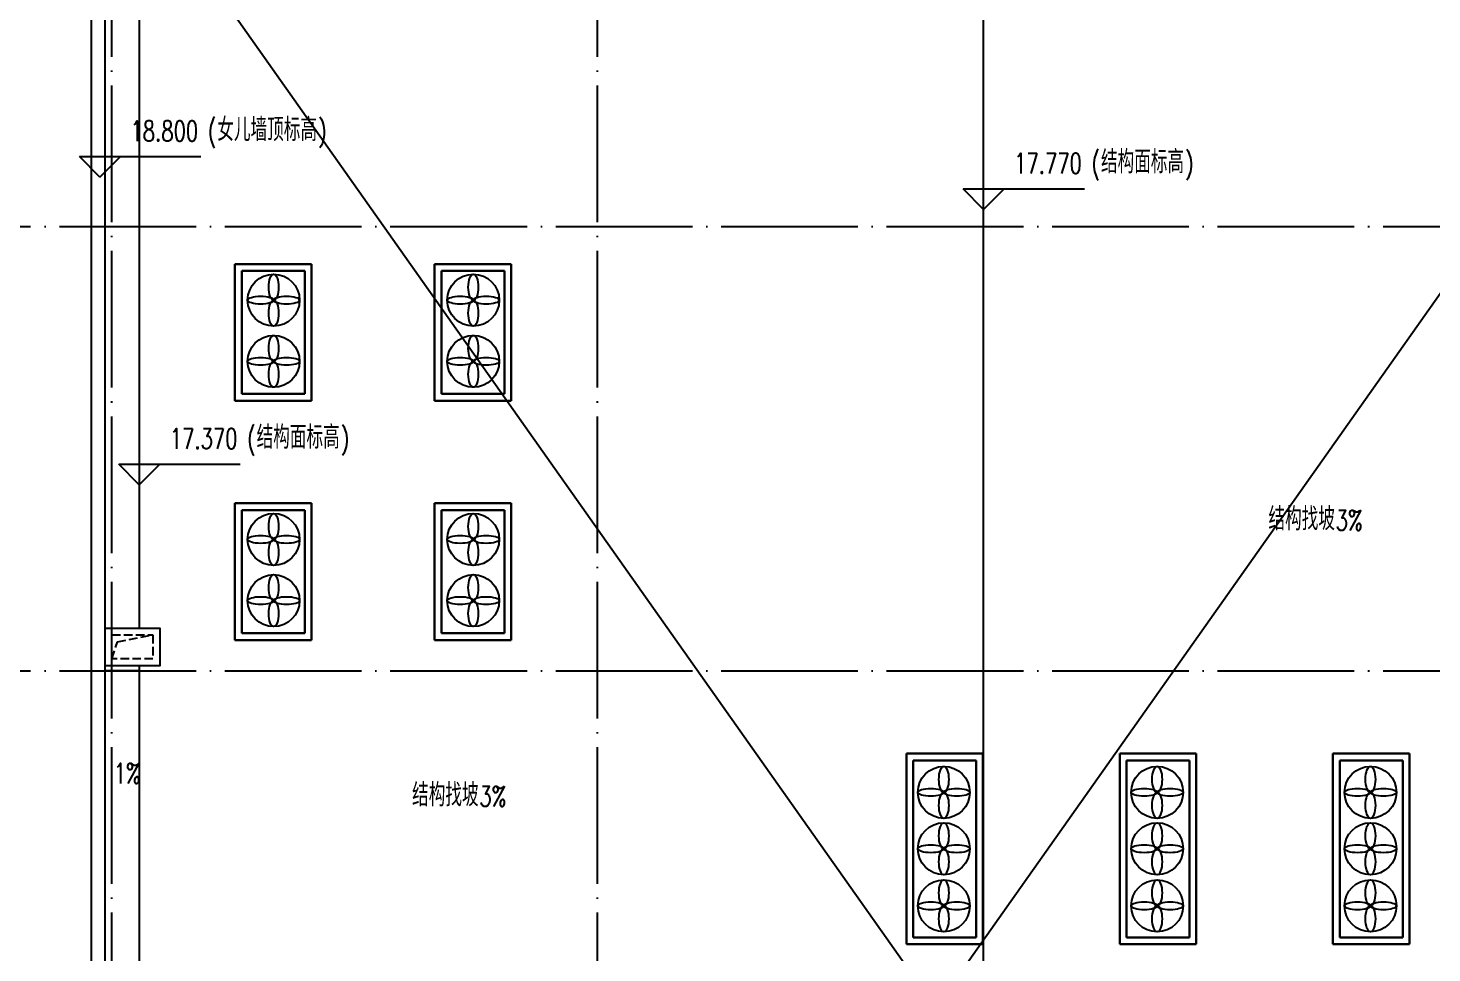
# Model space of a CAD drawing. Extents: x -93062 to 326984, y -142534 to 91021.
# Drawn here: x 201895 to 222428, y 49745 to 63274 of the extents above; entities that cross this region are included whole.
import ezdxf

# ---------------------------------------------------------------- set-up
doc = ezdxf.new("R2010")
doc.units = 0
doc.header["$LTSCALE"] = 1000
doc.header["$MEASUREMENT"] = 0
doc.linetypes.add('DASH', pattern=[0.35, 0.25, -0.1])
doc.linetypes.add('DOTE', pattern=[2.42, 2, -0.2, 0.02, -0.2])
for name, color, linetype in [('-人员定位', 6, 'Continuous'), ('DIM_ELEV', 8, 'Continuous'), ('DIM_SYMB', 8, 'Continuous'), ('DOTE', 8, 'DOTE'), ('EQUIPMENT', 8, 'Continuous'), ('GROUND', 8, 'Continuous'), ('HOLE', 8, 'Continuous'), ('PUB_TEXT', 8, 'Continuous'), ('WALL-PARAPET', 8, 'Continuous')]:
    doc.layers.add(name, color=color, linetype=linetype)
doc.styles.add('_TCH_DIM', font='SIMPLEX', dxfattribs={"bigfont": 'GBCBIG'})

# ---------------------------------------------------------------- blocks, each defined once
blk = doc.blocks.new('A$C490F30F2')
at = {"layer": 'EQUIPMENT', "lineweight": 30}
for p, q in [((1800, -21550), (2920, -21550)), ((1800, -23550), (1800, -21550)), ((2920, -21550), (2920, -23550)), ((4720, -21550), (5840, -21550)), ((4720, -23550), (4720, -21550)), ((5840, -21550), (5840, -23550)), ((1900, -21650), (2820, -21650)), ((1900, -23450), (1900, -21650)), ((2820, -21650), (2820, -23450)), ((4820, -21650), (5740, -21650)), ((4820, -23450), (4820, -21650)), ((5740, -21650), (5740, -23450)), ((2920, -23550), (1800, -23550)), ((2820, -23450), (1900, -23450)), ((5840, -23550), (4720, -23550)), ((5740, -23450), (4820, -23450)), ((1800, -25050), (2920, -25050)), ((1800, -27050), (1800, -25050)), ((2920, -25050), (2920, -27050)), ((4720, -25050), (5840, -25050)), ((4720, -27050), (4720, -25050)), ((5840, -25050), (5840, -27050)), ((1900, -25150), (2820, -25150)), ((1900, -26950), (1900, -25150)), ((2820, -25150), (2820, -26950)), ((4820, -25150), (5740, -25150)), ((4820, -26950), (4820, -25150)), ((5740, -25150), (5740, -26950)), ((2920, -27050), (1800, -27050)), ((2820, -26950), (1900, -26950)), ((5840, -27050), (4720, -27050)), ((5740, -26950), (4820, -26950)), ((11620, -28710), (12740, -28710)), ((11620, -31500), (11620, -28710)), ((12740, -28710), (12740, -31500)), ((14740, -28710), (15860, -28710)), ((14740, -31500), (14740, -28710)), ((15860, -28710), (15860, -31500)), ((17860, -28710), (18980, -28710)), ((17860, -31500), (17860, -28710)), ((18980, -28710), (18980, -31500)), ((11720, -28810), (12640, -28810)), ((11720, -31400), (11720, -28810)), ((12640, -28810), (12640, -31400)), ((14840, -28810), (15760, -28810)), ((14840, -31400), (14840, -28810)), ((15760, -28810), (15760, -31400)), ((17960, -28810), (18880, -28810)), ((17960, -31400), (17960, -28810)), ((18880, -28810), (18880, -31400)), ((12640, -31400), (11720, -31400)), ((15760, -31400), (14840, -31400)), ((18880, -31400), (17960, -31400)), ((12740, -31500), (11620, -31500)), ((15860, -31500), (14740, -31500)), ((18980, -31500), (17860, -31500))]:
    blk.add_line(p, q, dxfattribs=at)
at = {"layer": 'EQUIPMENT'}
for p, q in [((1900, -21650), (2820, -21650)), ((1900, -23450), (1900, -21650)), ((2820, -23450), (2820, -21650)), ((2820, -21650), (2820, -23450)), ((4820, -21650), (5740, -21650)), ((4820, -23450), (4820, -21650)), ((5740, -23450), (5740, -21650)), ((5740, -21650), (5740, -23450)), ((2820, -23450), (1900, -23450)), ((5740, -23450), (4820, -23450)), ((2820, -26950), (2820, -25150)), ((4820, -25150), (5740, -25150)), ((4820, -26950), (4820, -25150)), ((5740, -26950), (5740, -25150)), ((5740, -25150), (5740, -26950)), ((5740, -26950), (4820, -26950))]:
    blk.add_line(p, q, dxfattribs=at)
for centre in [(2365, -22078), (5285, -22078), (2365, -22973), (5285, -22973), (2365, -25578), (5285, -25578), (2365, -26473), (5285, -26473), (12168, -29278), (15288, -29278), (18408, -29278), (12168, -30103), (15288, -30103), (18408, -30103), (12168, -30938), (15288, -30938), (18408, -30938)]:
    blk.add_circle(centre, 380, dxfattribs=at)
for centre, major_axis, ratio in [((2365, -21888), (0, -190), 0.378947), ((5285, -21888), (0, -190), 0.378947), ((2175, -22078), (190, 0), 0.302632), ((2365, -22268), (0, -190), 0.378947), ((2555, -22078), (190, 0), 0.302632), ((5095, -22078), (190, 0), 0.302632), ((5285, -22268), (0, -190), 0.378947), ((5475, -22078), (190, 0), 0.302632), ((2365, -22783), (0, -190), 0.378947), ((5285, -22783), (0, -190), 0.378947), ((2175, -22973), (190, 0), 0.302632), ((2365, -23163), (0, -190), 0.378947), ((2555, -22973), (190, 0), 0.302632), ((5095, -22973), (190, 0), 0.302632), ((5285, -23163), (0, -190), 0.378947), ((5475, -22973), (190, 0), 0.302632), ((2365, -25388), (0, -190), 0.378947), ((5285, -25388), (0, -190), 0.378947), ((2175, -25578), (190, 0), 0.302632), ((2365, -25768), (0, -190), 0.378947), ((2555, -25578), (190, 0), 0.302632), ((5095, -25578), (190, 0), 0.302632), ((5285, -25768), (0, -190), 0.378947), ((5475, -25578), (190, 0), 0.302632), ((2365, -26283), (0, -190), 0.378947), ((5285, -26283), (0, -190), 0.378947), ((2175, -26473), (190, 0), 0.302632), ((2365, -26663), (0, -190), 0.378947), ((2555, -26473), (190, 0), 0.302632), ((5095, -26473), (190, 0), 0.302632), ((5285, -26663), (0, -190), 0.378947), ((5475, -26473), (190, 0), 0.302632), ((12168, -29088), (0, -190), 0.378947), ((15288, -29088), (0, -190), 0.378947), ((18408, -29088), (0, -190), 0.378947), ((11978, -29278), (190, 0), 0.302632), ((12168, -29468), (0, -190), 0.378947), ((12358, -29278), (190, 0), 0.302632), ((15098, -29278), (190, 0), 0.302632), ((15288, -29468), (0, -190), 0.378947), ((15478, -29278), (190, 0), 0.302632), ((18218, -29278), (190, 0), 0.302632), ((18408, -29468), (0, -190), 0.378947), ((18598, -29278), (190, 0), 0.302632), ((12168, -29913), (0, -190), 0.378947), ((15288, -29913), (0, -190), 0.378947), ((18408, -29913), (0, -190), 0.378947), ((11978, -30103), (190, 0), 0.302632), ((12168, -30293), (0, -190), 0.378947), ((12358, -30103), (190, 0), 0.302632), ((15098, -30103), (190, 0), 0.302632), ((15288, -30293), (0, -190), 0.378947), ((15478, -30103), (190, 0), 0.302632), ((18218, -30103), (190, 0), 0.302632), ((18408, -30293), (0, -190), 0.378947), ((18598, -30103), (190, 0), 0.302632), ((12168, -30748), (0, -190), 0.378947), ((15288, -30748), (0, -190), 0.378947), ((18408, -30748), (0, -190), 0.378947), ((11978, -30938), (190, 0), 0.302632), ((12168, -31128), (0, -190), 0.378947), ((12358, -30938), (190, 0), 0.302632), ((15098, -30938), (190, 0), 0.302632), ((15288, -31128), (0, -190), 0.378947), ((15478, -30938), (190, 0), 0.302632), ((18218, -30938), (190, 0), 0.302632), ((18408, -31128), (0, -190), 0.378947), ((18598, -30938), (190, 0), 0.302632)]:
    blk.add_ellipse(centre, major_axis=major_axis, ratio=ratio, dxfattribs=at)

msp = doc.modelspace()

# ---------------------------------------------------------------- linework, layer by layer
at = {"layer": '-人员定位'}
for p, q in [((185469.5, 90996), (244869.5, 6896)), ((185469.5, 6896), (244869.5, 90996))]:
    msp.add_line(p, q, dxfattribs=at)
at = {"layer": 'DIM_ELEV'}
for p, q in [((202945.9, 61093.5), (202645.9, 61393.5)), ((202645.9, 61393.5), (204422.2, 61393.5)), ((202945.9, 61093.5), (203245.9, 61393.5)), ((215870.9, 60622.1), (215570.9, 60922.1)), ((215570.9, 60922.1), (217347.2, 60922.1)), ((215870.9, 60622.1), (216170.9, 60922.1)), ((203520.9, 56594), (203220.9, 56894)), ((203220.9, 56894), (204997.2, 56894)), ((203520.9, 56594), (203820.9, 56894))]:
    msp.add_line(p, q, dxfattribs=at)
at = {"layer": 'DIM_SYMB'}
for points in [[(220037, 55822, 0, 0, 0), (222026.5, 55822, 80, 0, 0), (222326.5, 55822, 0, 0, 0)], [(203317.5, 52118, 0, 0, 0), (203317.5, 50759.5, 80, 0, 0), (203317.5, 50459.5, 0, 0, 0)], [(208874.5, 51783.5, 0, 0, 0), (206885, 51783.5, 80, 0, 0), (206585, 51783.5, 0, 0, 0)]]:
    msp.add_lwpolyline(points, format="xyseb", dxfattribs=at)
at = {"layer": 'DOTE'}
for p, q in [((199932.4, 60372.1), (228838.4, 60372.1)), ((199932.4, 53872.1), (228838.4, 53872.1))]:
    msp.add_line(p, q, dxfattribs=at)
for points in [[(203120.9, 38654.5), (203120.9, 85214.5)], [(210220.9, 38654.5), (210220.9, 85214.5)], [(215870.9, 38654.5), (215870.9, 85214.5)]]:
    msp.add_lwpolyline(points, dxfattribs=at)
at = {"layer": 'GROUND'}
for p, q in [((203520.9, 81422.1), (203520.9, 54497.1)), ((215870.9, 47122.1), (215870.9, 81422.1)), ((203520.9, 53872.1), (203020.9, 53872.1)), ((203520.9, 53947.1), (203520.9, 47122.1))]:
    msp.add_line(p, q, dxfattribs=at)
at = {"layer": 'HOLE'}
msp.add_lwpolyline([(203020.9, 54497.1), (203820.9, 54497.1), (203820.9, 53947.1), (203020.9, 53947.1)], close=True, dxfattribs=at)
at = {"layer": 'HOLE', "linetype": 'DASH', "ltscale": 0.5}
msp.add_lwpolyline([(203120.9, 54397.1), (203720.9, 54397.1), (203720.9, 54047.1), (203120.9, 54047.1)], close=True, dxfattribs=at)
msp.add_lwpolyline([(203120.9, 54047.1), (203202, 54294), (203720.9, 54397.1)], dxfattribs=at)
at = {"layer": 'WALL-PARAPET'}
for p, q in [((202820.9, 47122.1), (202820.9, 81622.1)), ((203020.9, 47122.1), (203020.9, 81422.1))]:
    msp.add_line(p, q, dxfattribs=at)

# ---------------------------------------------------------------- block references
at = {"layer": 'EQUIPMENT'}
msp.add_blockref('A$C490F30F2', (203120.9, 81372.1), dxfattribs=at)

# ---------------------------------------------------------------- texts
at = {"layer": 'PUB_TEXT', "style": '_TCH_DIM', "width": 0.705882}
for s, p in [('18.800', (203392.2, 61620.1)), ('(', (204522.2, 61620.1)), (')', (206136.6, 61620.1)), ('17.770', (216317.2, 61148.7)), ('(', (217447.2, 61148.7)), (')', (218815.9, 61148.7)), ('17.370', (203967.2, 57120.6)), ('(', (205097.2, 57120.6)), (')', (206465.9, 57120.6)), ('3%', (221020, 55927)), ('1%%%', (203147.5, 52223)), ('3%', (208494.5, 51888.5))]:
    msp.add_text(s, height=297.5, dxfattribs=at).set_placement(p)
at = {"layer": 'PUB_TEXT', "style": '_TCH_DIM'}
for s, p in [('女儿墙顶标高', (204662.2, 61620.1)), ('结构面标高', (217587.2, 61148.7)), ('结构面标高', (205237.2, 57120.6)), ('结构找坡', (220037, 55927)), ('结构找坡', (207511.5, 51888.5))]:
    msp.add_text(s, height=337.59, dxfattribs=at).set_placement(p)

doc.saveas('drawing.dxf')
